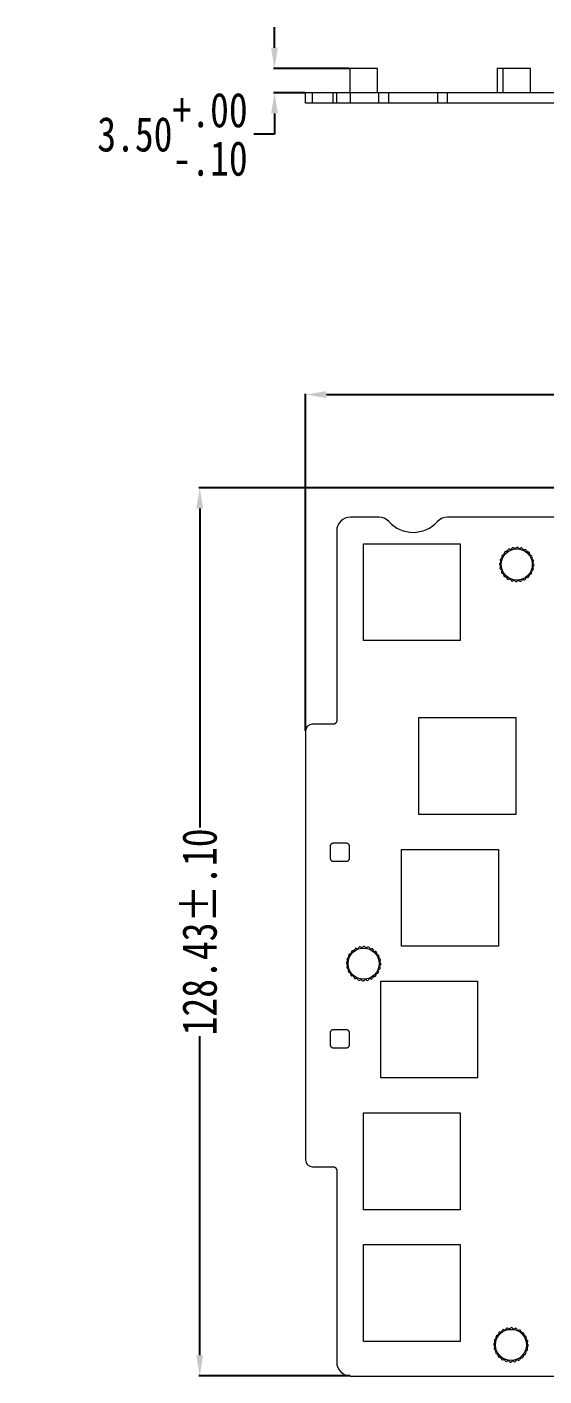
# Model space of a CAD drawing. Header units: inches. Extents: x 633 to 1402, y 68 to 485.
# Drawn here: x 673.8 to 748.7, y 89 to 284.1 of the extents above; entities that cross this region are included whole.
import ezdxf

# ---------------------------------------------------------------- set-up
doc = ezdxf.new("R2010")
doc.units = ezdxf.units.IN
doc.header["$LTSCALE"] = 2.574606
doc.header["$MEASUREMENT"] = 0
doc.header["$PDMODE"] = 3
doc.header["$PDSIZE"] = 0.3125
doc.layers.get('0').update_dxf_attribs({"linetype": 'CONTINUOUS'})
doc.layers.get('Defpoints').update_dxf_attribs({"linetype": 'CONTINUOUS'})
doc.styles.get("Standard").update_dxf_attribs({"font": 'txt', "width": 0.8})
doc.dimstyles.new('副本 STANDARD', dxfattribs={"dimtxt": 5, "dimasz": 3, "dimexe": 0.125, "dimexo": 0.0625, "dimgap": 0.09, "dimtad": 0, "dimtoh": 1, "dimzin": 4, "dimdsep": 46, "dimtxsty": 'Standard', "dimblk": '_FILLED', "dimcen": 0.09, "dimazin": 1, "dimtp": 0.01, "dimtm": 0.01, "dimtfac": 1, "dimtofl": 0, "dimtmove": 0, "dimatfit": 3, "dimldrblk": '_FILLED', "dimfxl": 1, "dimtolj": 1, "dimtzin": 4, "dimarcsym": 0})

# ---------------------------------------------------------------- blocks, each defined once
blk = doc.blocks.new('_FILLED')
at = {"color": 0, "linetype": 'ByBlock'}
blk.add_solid([(0, 0), (-1, 0.167), (-1, -0.167)], dxfattribs=at)
blk = doc.blocks.new('*D23')
at = {"color": 0, "lineweight": -2, "transparency": 16777216}
for p, q in [((714.15, 182.34), (714.15, 231.07)), ((717.15, 230.94), (887.92, 230.94)), ((1090.2, 230.94), (919.43, 230.94)), ((1093.2, 184.34), (1093.2, 231.07))]:
    blk.add_line(p, q, dxfattribs=at)
at = {"layer": 'Defpoints', "color": 0, "transparency": 16777216}
for p in [(1093.2, 230.94), (1093.2, 184.28), (714.15, 182.28)]:
    blk.add_point(p, dxfattribs=at)
at = {"color": 0, "lineweight": -2, "transparency": 16777216, "xscale": 3, "yscale": 3, "zscale": 3, "rotation": 180}
blk.add_blockref('_FILLED', (714.15, 230.94), dxfattribs=at)
at = {"color": 0, "lineweight": -2, "transparency": 16777216, "xscale": 3, "yscale": 3, "zscale": 3}
blk.add_blockref('_FILLED', (1093.2, 230.94), dxfattribs=at)
at = {"color": 0, "transparency": 16777216, "insert": (903.67, 230.94), "char_height": 5, "attachment_point": 5}
blk.add_mtext('\\A1;379.05±.15', dxfattribs=at)
blk = doc.blocks.new('*D25')
at = {"color": 0, "lineweight": -2, "transparency": 16777216}
for p, q in [((768.47, 217.45), (698.69, 217.45)), ((698.82, 214.45), (698.82, 168.33)), ((698.82, 92.03), (698.82, 138.15)), ((720.59, 89.03), (698.69, 89.03))]:
    blk.add_line(p, q, dxfattribs=at)
at = {"layer": 'Defpoints', "color": 0, "transparency": 16777216}
for p in [(768.53, 217.45), (698.82, 89.03), (720.65, 89.03)]:
    blk.add_point(p, dxfattribs=at)
at = {"color": 0, "lineweight": -2, "transparency": 16777216, "xscale": 3, "yscale": 3, "zscale": 3}
for p, rotation in [((698.82, 217.45), 90), ((698.82, 89.03), 270)]:
    blk.add_blockref('_FILLED', p, dxfattribs=dict(at, rotation=rotation))
at = {"color": 0, "transparency": 16777216, "insert": (698.82, 153.24), "char_height": 5, "attachment_point": 5, "rotation": 90}
blk.add_mtext('\\A1;128.43±.10', dxfattribs=at)
blk = doc.blocks.new('*D26')
at = {"color": 0, "lineweight": -2, "transparency": 16777216}
for p, q in [((709.64, 281.09), (709.64, 284.09)), ((720.45, 278.09), (709.51, 278.09)), ((714.06, 274.59), (709.51, 274.59)), ((709.64, 271.59), (709.64, 268.59)), ((709.64, 268.59), (706.64, 268.59))]:
    blk.add_line(p, q, dxfattribs=at)
at = {"layer": 'Defpoints', "color": 0, "transparency": 16777216}
for p in [(720.51, 278.09), (709.64, 274.59), (714.12, 274.59)]:
    blk.add_point(p, dxfattribs=at)
at = {"color": 0, "lineweight": -2, "transparency": 16777216, "xscale": 3, "yscale": 3, "zscale": 3}
for p, rotation in [((709.64, 278.09), 270), ((709.64, 274.59), 90)]:
    blk.add_blockref('_FILLED', p, dxfattribs=dict(at, rotation=rotation))
at = {"color": 0, "transparency": 16777216, "insert": (694.88, 268.59), "char_height": 5, "attachment_point": 5}
blk.add_mtext('\\A1;3.50\\S+.00^ -.10;', dxfattribs=at)

msp = doc.modelspace()

# ---------------------------------------------------------------- linework, layer by layer
at = {"color": 7, "linetype": 'Continuous', "lineweight": 15}
for p, q in [((720.543, 278.093), (720.543, 274.593)), ((724.543, 278.093), (720.543, 278.093)), ((724.543, 274.593), (724.543, 278.093)), ((741.87, 278.093), (741.87, 274.593)), ((742.709, 278.093), (741.87, 278.093)), ((742.709, 278.093), (742.709, 274.593)), ((746.709, 278.093), (742.709, 278.093)), ((746.709, 274.593), (746.709, 278.093)), ((714.148, 273.093), (714.148, 274.593)), ((715.148, 273.093), (715.148, 274.593)), ((718.148, 274.593), (715.148, 274.593)), ((718.148, 273.093), (718.148, 274.593)), ((718.648, 273.093), (718.648, 274.593)), ((720.648, 273.093), (720.648, 274.593)), ((724.722, 274.593), (720.648, 274.593)), ((724.722, 273.093), (724.722, 274.593)), ((726.201, 273.093), (726.201, 274.593)), ((733.226, 274.593), (733.226, 273.093)), ((734.705, 273.093), (734.705, 274.593)), ((766.533, 274.593), (734.705, 274.593)), ((715.148, 273.093), (714.148, 273.093)), ((718.148, 273.093), (715.148, 273.093)), ((720.648, 273.093), (718.648, 273.093)), ((724.722, 273.093), (720.648, 273.093)), ((726.201, 273.093), (724.722, 273.093)), ((733.226, 273.093), (726.201, 273.093)), ((734.705, 273.093), (733.226, 273.093)), ((766.533, 273.093), (734.705, 273.093)), ((724.722, 213.226), (720.648, 213.226)), ((766.533, 213.226), (734.705, 213.226)), ((718.648, 211.226), (718.648, 183.776)), ((722.536, 195.371), (722.536, 209.371)), ((722.536, 209.371), (736.536, 209.371)), ((736.536, 209.371), (736.536, 195.371)), ((736.536, 195.371), (722.536, 195.371)), ((730.548, 184.226), (744.548, 184.226)), ((730.548, 170.226), (730.548, 184.226)), ((744.548, 184.226), (744.548, 170.226)), ((714.148, 182.276), (714.148, 120.276)), ((718.148, 183.276), (715.148, 183.276)), ((744.548, 170.226), (730.548, 170.226)), ((718.198, 166.114), (719.998, 166.114)), ((717.748, 163.864), (717.748, 165.664)), ((720.448, 165.664), (720.448, 163.864)), ((728.043, 165.176), (742.043, 165.176)), ((728.043, 151.176), (728.043, 165.176)), ((742.043, 165.176), (742.043, 151.176)), ((719.998, 163.414), (718.198, 163.414)), ((742.043, 151.176), (728.043, 151.176)), ((725.043, 146.126), (739.043, 146.126)), ((725.043, 132.126), (725.043, 146.126)), ((739.043, 146.126), (739.043, 132.126)), ((717.748, 136.888), (717.748, 138.688)), ((718.198, 139.138), (719.998, 139.138)), ((720.448, 138.688), (720.448, 136.888)), ((719.998, 136.438), (718.198, 136.438)), ((739.043, 132.126), (725.043, 132.126)), ((722.538, 127.076), (736.538, 127.076)), ((722.538, 113.076), (722.538, 127.076)), ((736.538, 127.076), (736.538, 113.076)), ((715.148, 119.276), (718.148, 119.276)), ((718.648, 118.776), (718.648, 91.026)), ((736.538, 113.076), (722.538, 113.076)), ((722.538, 94.026), (722.538, 108.026)), ((722.538, 108.026), (736.538, 108.026)), ((736.538, 108.026), (736.538, 94.026)), ((736.538, 94.026), (722.538, 94.026)), ((720.648, 89.026), (775.748, 89.026))]:
    msp.add_line(p, q, dxfattribs=at)
for centre in [(744.709, 206.371), (722.543, 148.651), (743.87, 93.526)]:
    msp.add_circle(centre, 2.25, dxfattribs=at)
for centre, radius, start, end in [((720.648, 211.226), 2, 90, 180), ((724.722, 211.226), 2, 42.31282, 90), ((734.705, 211.226), 2, 90, 137.68715), ((729.713, 215.77), 4.75, 222.31286, 317.68715), ((744.192, 208.612), 0.2, 107.54107, 155.21961), ((744.164, 208.605), 0.2, 51.46399, 99.14253), ((744.444, 208.957), 0.25, 231.46399, 320.21961), ((744.79, 208.669), 0.2, 92.54107, 140.21961), ((744.761, 208.67), 0.2, 36.46399, 84.14253), ((745.123, 208.938), 0.25, 216.46399, 305.21961), ((745.382, 208.57), 0.2, 77.54107, 125.21961), ((745.354, 208.578), 0.2, 21.46399, 69.14253), ((742.142, 206.785), 0.25, 306.46399, 35.21961), ((742.51, 207.044), 0.2, 167.54107, 215.21961), ((742.501, 207.016), 0.2, 111.46399, 159.14253), ((742.337, 207.435), 0.25, 291.46399, 20.21961), ((742.759, 207.59), 0.2, 152.54107, 200.21961), ((742.744, 207.565), 0.2, 96.46399, 144.14253), ((742.693, 208.013), 0.25, 276.46399, 5.21961), ((743.141, 208.053), 0.2, 137.54107, 185.21961), ((743.12, 208.033), 0.2, 81.46399, 129.14253), ((743.187, 208.478), 0.25, 261.46399, 350.21961), ((743.63, 208.402), 0.2, 122.54107, 170.21961), ((743.604, 208.388), 0.2, 66.46399, 114.14253), ((743.784, 208.801), 0.25, 246.46399, 335.21961), ((745.773, 208.743), 0.25, 201.46399, 290.21961), ((745.929, 208.321), 0.2, 62.54107, 110.21961), ((745.904, 208.336), 0.2, 6.46399, 54.14253), ((746.351, 208.387), 0.25, 186.46399, 275.21961), ((746.392, 207.939), 0.2, 47.54107, 95.21961), ((746.372, 207.96), 0.2, 351.46399, 39.14253), ((746.817, 207.893), 0.25, 171.46399, 260.21961), ((746.74, 207.45), 0.2, 32.54107, 80.21961), ((747.139, 207.296), 0.25, 156.46399, 245.21961), ((746.726, 207.475), 0.2, 336.46399, 24.14253), ((746.95, 206.887), 0.2, 17.54107, 65.21961), ((747.295, 206.635), 0.25, 141.46399, 230.21961), ((746.943, 206.916), 0.2, 321.46399, 9.14253), ((742.41, 206.423), 0.2, 126.46399, 174.14253), ((742.41, 206.452), 0.2, 182.54107, 230.21961), ((742.474, 205.826), 0.2, 141.46399, 189.14253), ((742.468, 205.854), 0.2, 197.54107, 245.21961), ((742.122, 206.106), 0.25, 321.46399, 50.21961), ((742.279, 205.446), 0.25, 336.46399, 65.21961), ((742.692, 205.266), 0.2, 156.46399, 204.14253), ((742.678, 205.292), 0.2, 212.54107, 260.21961), ((742.601, 204.848), 0.25, 351.46399, 80.21961), ((746.725, 204.729), 0.25, 96.46399, 185.21961), ((746.674, 205.176), 0.2, 276.46399, 324.14253), ((747.081, 205.307), 0.25, 111.46399, 200.21961), ((746.659, 205.151), 0.2, 332.54107, 20.21961), ((746.917, 205.725), 0.2, 291.46399, 339.14253), ((747.276, 205.957), 0.25, 126.46399, 215.21961), ((746.908, 205.697), 0.2, 347.54107, 35.21961), ((747.008, 206.319), 0.2, 306.46399, 354.14253), ((747.008, 206.29), 0.2, 2.54107, 50.21961), ((743.046, 204.782), 0.2, 171.46399, 219.14253), ((743.026, 204.803), 0.2, 227.54107, 275.21961), ((743.067, 204.355), 0.25, 6.46399, 95.21961), ((743.514, 204.405), 0.2, 186.46399, 234.14253), ((743.489, 204.421), 0.2, 242.54107, 290.21961), ((743.645, 203.998), 0.25, 21.46399, 110.21961), ((744.064, 204.163), 0.2, 201.46399, 249.14253), ((744.036, 204.171), 0.2, 257.54107, 305.21961), ((744.295, 203.804), 0.25, 36.46399, 125.21961), ((744.657, 204.071), 0.2, 216.46399, 264.14253), ((744.628, 204.072), 0.2, 272.54107, 320.21961), ((744.974, 203.784), 0.25, 51.46399, 140.21961), ((745.254, 204.136), 0.2, 231.46399, 279.14253), ((745.225, 204.129), 0.2, 287.54107, 335.21961), ((745.634, 203.941), 0.25, 66.46399, 155.21961), ((745.814, 204.353), 0.2, 246.46399, 294.14253), ((745.788, 204.34), 0.2, 302.54107, 350.21961), ((746.231, 204.263), 0.25, 81.46399, 170.21961), ((746.298, 204.708), 0.2, 261.46399, 309.14253), ((746.277, 204.688), 0.2, 317.54107, 5.21961), ((715.148, 182.276), 1, 90, 180), ((720.527, 150.293), 0.25, 276.46399, 5.21961), ((720.975, 150.333), 0.2, 137.54107, 185.21961), ((720.954, 150.313), 0.2, 81.46399, 129.14253), ((721.02, 150.758), 0.25, 261.46399, 350.21961), ((721.464, 150.682), 0.2, 122.54107, 170.21961), ((721.438, 150.668), 0.2, 66.46399, 114.14253), ((721.618, 151.081), 0.25, 246.46399, 335.21961), ((722.026, 150.892), 0.2, 107.54107, 155.21961), ((721.998, 150.885), 0.2, 51.46399, 99.14253), ((722.278, 151.237), 0.25, 231.46399, 320.21961), ((722.624, 150.949), 0.2, 92.54107, 140.21961), ((722.595, 150.95), 0.2, 36.46399, 84.14253), ((722.957, 151.218), 0.25, 216.46399, 305.21961), ((723.216, 150.85), 0.2, 77.54107, 125.21961), ((723.188, 150.858), 0.2, 21.46399, 69.14253), ((723.607, 151.023), 0.25, 201.46399, 290.21961), ((723.762, 150.601), 0.2, 62.54107, 110.21961), ((723.738, 150.616), 0.2, 6.46399, 54.14253), ((724.185, 150.667), 0.25, 186.46399, 275.21961), ((724.226, 150.219), 0.2, 47.54107, 95.21961), ((724.205, 150.24), 0.2, 351.46399, 39.14253), ((724.65, 150.173), 0.25, 171.46399, 260.21961), ((720.243, 148.703), 0.2, 126.46399, 174.14253), ((720.244, 148.732), 0.2, 182.54107, 230.21961), ((719.956, 148.386), 0.25, 321.46399, 50.21961), ((719.976, 149.065), 0.25, 306.46399, 35.21961), ((720.344, 149.324), 0.2, 167.54107, 215.21961), ((720.335, 149.296), 0.2, 111.46399, 159.14253), ((720.171, 149.715), 0.25, 291.46399, 20.21961), ((720.593, 149.87), 0.2, 152.54107, 200.21961), ((720.577, 149.845), 0.2, 96.46399, 144.14253), ((724.574, 149.73), 0.2, 32.54107, 80.21961), ((724.973, 149.576), 0.25, 156.46399, 245.21961), ((724.56, 149.755), 0.2, 336.46399, 24.14253), ((725.11, 148.237), 0.25, 126.46399, 215.21961), ((724.784, 149.167), 0.2, 17.54107, 65.21961), ((725.129, 148.915), 0.25, 141.46399, 230.21961), ((724.777, 149.196), 0.2, 321.46399, 9.14253), ((724.842, 148.599), 0.2, 306.46399, 354.14253), ((724.841, 148.57), 0.2, 2.54107, 50.21961), ((720.308, 148.106), 0.2, 141.46399, 189.14253), ((720.302, 148.134), 0.2, 197.54107, 245.21961), ((720.113, 147.726), 0.25, 336.46399, 65.21961), ((720.526, 147.546), 0.2, 156.46399, 204.14253), ((720.512, 147.572), 0.2, 212.54107, 260.21961), ((720.435, 147.128), 0.25, 351.46399, 80.21961), ((720.88, 147.062), 0.2, 171.46399, 219.14253), ((720.86, 147.083), 0.2, 227.54107, 275.21961), ((720.901, 146.635), 0.25, 6.46399, 95.21961), ((721.348, 146.685), 0.2, 186.46399, 234.14253), ((721.323, 146.701), 0.2, 242.54107, 290.21961), ((721.479, 146.278), 0.25, 21.46399, 110.21961), ((721.898, 146.443), 0.2, 201.46399, 249.14253), ((722.129, 146.084), 0.25, 36.46399, 125.21961), ((722.807, 146.064), 0.25, 51.46399, 140.21961), ((723.059, 146.409), 0.2, 287.54107, 335.21961), ((723.468, 146.221), 0.25, 66.46399, 155.21961), ((723.648, 146.633), 0.2, 246.46399, 294.14253), ((723.622, 146.62), 0.2, 302.54107, 350.21961), ((724.065, 146.543), 0.25, 81.46399, 170.21961), ((724.132, 146.988), 0.2, 261.46399, 309.14253), ((724.111, 146.968), 0.2, 317.54107, 5.21961), ((724.559, 147.009), 0.25, 96.46399, 185.21961), ((724.508, 147.456), 0.2, 276.46399, 324.14253), ((724.915, 147.587), 0.25, 111.46399, 200.21961), ((724.493, 147.431), 0.2, 332.54107, 20.21961), ((724.75, 148.005), 0.2, 291.46399, 339.14253), ((724.742, 147.977), 0.2, 347.54107, 35.21961), ((721.87, 146.451), 0.2, 257.54107, 305.21961), ((722.491, 146.351), 0.2, 216.46399, 264.14253), ((722.462, 146.352), 0.2, 272.54107, 320.21961), ((723.088, 146.416), 0.2, 231.46399, 279.14253), ((715.148, 120.276), 1, 180, 270), ((742.347, 95.633), 0.25, 261.46399, 350.21961), ((742.791, 95.557), 0.2, 122.54107, 170.21961), ((742.765, 95.543), 0.2, 66.46399, 114.14253), ((742.945, 95.956), 0.25, 246.46399, 335.21961), ((743.353, 95.767), 0.2, 107.54107, 155.21961), ((743.325, 95.76), 0.2, 51.46399, 99.14253), ((743.605, 96.112), 0.25, 231.46399, 320.21961), ((743.951, 95.824), 0.2, 92.54107, 140.21961), ((743.922, 95.825), 0.2, 36.46399, 84.14253), ((744.283, 96.093), 0.25, 216.46399, 305.21961), ((744.543, 95.725), 0.2, 77.54107, 125.21961), ((744.515, 95.733), 0.2, 21.46399, 69.14253), ((744.934, 95.898), 0.25, 201.46399, 290.21961), ((745.089, 95.476), 0.2, 62.54107, 110.21961), ((745.064, 95.491), 0.2, 6.46399, 54.14253), ((741.57, 93.578), 0.2, 126.46399, 174.14253), ((741.303, 93.94), 0.25, 306.46399, 35.21961), ((741.67, 94.199), 0.2, 167.54107, 215.21961), ((741.662, 94.171), 0.2, 111.46399, 159.14253), ((741.497, 94.59), 0.25, 291.46399, 20.21961), ((741.92, 94.745), 0.2, 152.54107, 200.21961), ((741.904, 94.72), 0.2, 96.46399, 144.14253), ((741.854, 95.168), 0.25, 276.46399, 5.21961), ((742.302, 95.208), 0.2, 137.54107, 185.21961), ((742.28, 95.188), 0.2, 81.46399, 129.14253), ((745.511, 95.542), 0.25, 186.46399, 275.21961), ((745.552, 95.094), 0.2, 47.54107, 95.21961), ((745.532, 95.115), 0.2, 351.46399, 39.14253), ((745.977, 95.048), 0.25, 171.46399, 260.21961), ((745.901, 94.605), 0.2, 32.54107, 80.21961), ((746.299, 94.451), 0.25, 156.46399, 245.21961), ((745.887, 94.63), 0.2, 336.46399, 24.14253), ((746.111, 94.042), 0.2, 17.54107, 65.21961), ((746.456, 93.79), 0.25, 141.46399, 230.21961), ((746.104, 94.071), 0.2, 321.46399, 9.14253), ((741.571, 93.607), 0.2, 182.54107, 230.21961), ((741.635, 92.981), 0.2, 141.46399, 189.14253), ((741.628, 93.009), 0.2, 197.54107, 245.21961), ((741.283, 93.261), 0.25, 321.46399, 50.21961), ((741.44, 92.601), 0.25, 336.46399, 65.21961), ((741.852, 92.421), 0.2, 156.46399, 204.14253), ((741.838, 92.447), 0.2, 212.54107, 260.21961), ((741.762, 92.003), 0.25, 351.46399, 80.21961), ((742.207, 91.937), 0.2, 171.46399, 219.14253), ((742.187, 91.958), 0.2, 227.54107, 275.21961), ((742.228, 91.51), 0.25, 6.46399, 95.21961), ((745.459, 91.863), 0.2, 261.46399, 309.14253), ((745.438, 91.843), 0.2, 317.54107, 5.21961), ((745.886, 91.884), 0.25, 96.46399, 185.21961), ((745.835, 92.331), 0.2, 276.46399, 324.14253), ((746.242, 92.462), 0.25, 111.46399, 200.21961), ((745.82, 92.306), 0.2, 332.54107, 20.21961), ((746.077, 92.88), 0.2, 291.46399, 339.14253), ((746.436, 93.112), 0.25, 126.46399, 215.21961), ((746.069, 92.852), 0.2, 347.54107, 35.21961), ((746.169, 93.474), 0.2, 306.46399, 354.14253), ((746.168, 93.445), 0.2, 2.54107, 50.21961), ((720.648, 91.026), 2, 180, 270), ((742.675, 91.56), 0.2, 186.46399, 234.14253), ((742.65, 91.576), 0.2, 242.54107, 290.21961), ((742.806, 91.153), 0.25, 21.46399, 110.21961), ((743.224, 91.318), 0.2, 201.46399, 249.14253), ((743.196, 91.326), 0.2, 257.54107, 305.21961), ((743.456, 90.959), 0.25, 36.46399, 125.21961), ((743.818, 91.226), 0.2, 216.46399, 264.14253), ((743.788, 91.227), 0.2, 272.54107, 320.21961), ((744.134, 90.939), 0.25, 51.46399, 140.21961), ((744.415, 91.291), 0.2, 231.46399, 279.14253), ((744.386, 91.284), 0.2, 287.54107, 335.21961), ((744.795, 91.096), 0.25, 66.46399, 155.21961), ((744.974, 91.508), 0.2, 246.46399, 294.14253), ((744.949, 91.495), 0.2, 302.54107, 350.21961), ((745.392, 91.418), 0.25, 81.46399, 170.21961)]:
    msp.add_arc(centre, radius, start, end, dxfattribs=at)
for points, knots in [([(715.148, 274.593), (714.886, 274.593), (714.626, 274.593), (714.256, 274.593), (714.148, 274.593), (714.148, 274.593)], [0, 0, 0, 0, 0.5, 0.5, 1, 1, 1, 1]), ([(718.648, 274.593), (718.648, 274.593), (718.594, 274.593), (718.409, 274.593), (718.279, 274.593), (718.148, 274.593)], [0, 0, 0, 0, 0.5, 0.5, 1, 1, 1, 1]), ([(720.648, 274.593), (720.386, 274.593), (720.125, 274.593), (719.641, 274.593), (719.419, 274.593), (719.049, 274.593), (718.901, 274.593), (718.7, 274.593), (718.648, 274.593), (718.648, 274.593)], [0, 0, 0, 0, 0.25, 0.25, 0.5, 0.5, 0.75, 0.75, 1, 1, 1, 1]), ([(726.201, 274.593), (726.014, 274.593), (725.784, 274.593), (725.277, 274.593), (724.999, 274.593), (724.722, 274.593)], [0, 0, 0, 0, 0.5, 0.5, 1, 1, 1, 1]), ([(733.226, 274.593), (733.182, 274.593), (733.093, 274.593), (732.952, 274.593), (732.807, 274.593), (732.655, 274.593), (732.419, 274.593), (732.084, 274.593), (731.637, 274.593), (731.17, 274.593), (730.532, 274.593), (729.713, 274.593), (728.895, 274.593), (728.257, 274.593), (727.79, 274.593), (727.344, 274.593), (726.972, 274.593), (726.669, 274.593), (726.425, 274.593), (726.276, 274.593), (726.201, 274.593)], [0, 0, 0, 0, 0.0247735, 0.0494893, 0.0741894, 0.0989157, 0.1237104, 0.1868764, 0.2501089, 0.3132749, 0.3765073, 0.5000076, 0.6235078, 0.6866738, 0.7499062, 0.8130723, 0.8763047, 0.9175543, 0.9587211, 1, 1, 1, 1]), ([(734.705, 274.593), (734.428, 274.593), (734.15, 274.593), (733.643, 274.593), (733.413, 274.593), (733.226, 274.593)], [0, 0, 0, 0, 0.5, 0.5, 1, 1, 1, 1]), ([(718.648, 273.093), (718.647, 273.093), (718.646, 273.093), (718.634, 273.093), (718.61, 273.093), (718.569, 273.093), (718.504, 273.093), (718.425, 273.093), (718.336, 273.093), (718.242, 273.093), (718.18, 273.093), (718.148, 273.093)], [0, 0, 0, 0, 0.0801151, 0.1597406, 0.2401519, 0.3697806, 0.5000923, 0.6297213, 0.7600334, 0.8798503, 1, 1, 1, 1]), ([(718.648, 183.776), (718.647, 183.755), (718.646, 183.713), (718.634, 183.651), (718.61, 183.579), (718.569, 183.499), (718.504, 183.42), (718.425, 183.355), (718.336, 183.309), (718.242, 183.281), (718.18, 183.277), (718.148, 183.276)], [0, 0, 0, 0, 0.0801151, 0.1597406, 0.2401519, 0.3697806, 0.5000923, 0.6297213, 0.7600334, 0.8798503, 1, 1, 1, 1]), ([(717.748, 165.664), (717.749, 165.682), (717.75, 165.72), (717.761, 165.775), (717.782, 165.84), (717.819, 165.912), (717.877, 165.983), (717.949, 166.042), (718.029, 166.083), (718.113, 166.109), (718.17, 166.112), (718.198, 166.114)], [0, 0, 0, 0, 0.0795968, 0.1592228, 0.2401291, 0.3686016, 0.5000689, 0.6285428, 0.7600114, 0.8792821, 1, 1, 1, 1]), ([(719.998, 166.114), (720.017, 166.113), (720.054, 166.111), (720.11, 166.1), (720.175, 166.08), (720.247, 166.043), (720.318, 165.984), (720.377, 165.913), (720.418, 165.833), (720.444, 165.749), (720.447, 165.692), (720.448, 165.664)], [0, 0, 0, 0, 0.0795968, 0.1592228, 0.2401291, 0.3686016, 0.5000689, 0.6285428, 0.7600114, 0.8792821, 1, 1, 1, 1]), ([(718.198, 163.414), (718.179, 163.414), (718.142, 163.416), (718.086, 163.427), (718.021, 163.447), (717.95, 163.484), (717.878, 163.543), (717.819, 163.614), (717.778, 163.694), (717.752, 163.778), (717.75, 163.835), (717.748, 163.864)], [0, 0, 0, 0, 0.07959676, 0.1592228, 0.24012907, 0.3686016, 0.50006889, 0.62854276, 0.7600114, 0.87928211, 1, 1, 1, 1]), ([(720.448, 163.864), (720.447, 163.845), (720.446, 163.807), (720.435, 163.752), (720.414, 163.687), (720.377, 163.615), (720.319, 163.544), (720.247, 163.485), (720.167, 163.444), (720.083, 163.418), (720.027, 163.415), (719.998, 163.414)], [0, 0, 0, 0, 0.0795968, 0.1592228, 0.2401291, 0.3686016, 0.5000689, 0.6285428, 0.7600114, 0.8792821, 1, 1, 1, 1]), ([(717.748, 138.688), (717.749, 138.707), (717.75, 138.744), (717.761, 138.8), (717.782, 138.865), (717.819, 138.937), (717.877, 139.008), (717.949, 139.067), (718.029, 139.108), (718.113, 139.134), (718.17, 139.136), (718.198, 139.138)], [0, 0, 0, 0, 0.0795968, 0.1592228, 0.2401291, 0.3686016, 0.5000689, 0.6285428, 0.7600114, 0.8792821, 1, 1, 1, 1]), ([(719.998, 139.138), (720.017, 139.137), (720.054, 139.136), (720.11, 139.125), (720.175, 139.104), (720.247, 139.067), (720.318, 139.009), (720.377, 138.937), (720.418, 138.857), (720.444, 138.773), (720.447, 138.716), (720.448, 138.688)], [0, 0, 0, 0, 0.0795968, 0.1592228, 0.2401291, 0.3686016, 0.5000689, 0.6285428, 0.7600114, 0.8792821, 1, 1, 1, 1]), ([(718.198, 136.438), (718.179, 136.439), (718.142, 136.44), (718.086, 136.451), (718.021, 136.472), (717.95, 136.509), (717.878, 136.567), (717.819, 136.639), (717.778, 136.719), (717.752, 136.803), (717.75, 136.859), (717.748, 136.888)], [0, 0, 0, 0, 0.0795968, 0.1592228, 0.2401291, 0.3686016, 0.5000689, 0.6285428, 0.7600114, 0.8792821, 1, 1, 1, 1]), ([(720.448, 136.888), (720.447, 136.869), (720.446, 136.832), (720.435, 136.776), (720.414, 136.711), (720.377, 136.639), (720.319, 136.568), (720.247, 136.509), (720.167, 136.468), (720.083, 136.442), (720.027, 136.439), (719.998, 136.438)], [0, 0, 0, 0, 0.0795968, 0.1592228, 0.2401291, 0.3686016, 0.5000689, 0.6285428, 0.7600114, 0.8792821, 1, 1, 1, 1]), ([(718.148, 119.276), (718.169, 119.275), (718.211, 119.274), (718.273, 119.261), (718.345, 119.238), (718.425, 119.197), (718.504, 119.132), (718.569, 119.052), (718.615, 118.963), (718.643, 118.87), (718.646, 118.807), (718.648, 118.776)], [0, 0, 0, 0, 0.0801151, 0.1597406, 0.2401519, 0.3697806, 0.5000923, 0.6297213, 0.7600334, 0.8798503, 1, 1, 1, 1])]:
    msp.add_open_spline(points, degree=3, knots=knots, dxfattribs=at)

# ---------------------------------------------------------------- dimensions: what is measured, and where the dimension line sits
at = {"color": 3}
for base, p1, p2, override, picture, middle in [((709.636, 274.593), (720.512, 278.093), (714.118, 274.593), {"dimtol": 1, "dimtp": 0, "dimtm": 0.1}, '*D26', (694.879, 268.593)), ((698.819, 89.026), (768.533, 217.454), (720.648, 89.026), {"dimtol": 1, "dimtp": 0.1, "dimtm": 0.1}, '*D25', (698.819, 153.24))]:
    dim = msp.add_linear_dim(base=base, p1=p1, p2=p2, angle=90, dimstyle='副本 STANDARD', override=override, dxfattribs=at)
    dim.commit()
    dim.dimension.update_dxf_attribs({"geometry": picture, "text_midpoint": middle})
dim = msp.add_linear_dim(base=(1093.198, 230.944), p1=(714.148, 182.276), p2=(1093.198, 184.276), dimstyle='副本 STANDARD', override={"dimtol": 1, "dimtp": 0.15, "dimtm": 0.15}, dxfattribs=at)
dim.commit()
dim.dimension.update_dxf_attribs({"geometry": '*D23', "text_midpoint": (903.673, 230.944)})

doc.saveas('drawing.dxf')
